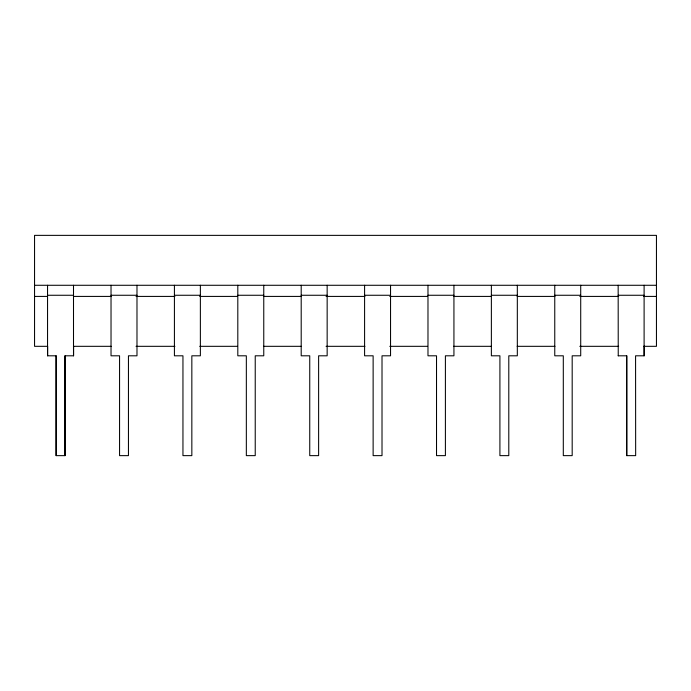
<?xml version="1.0" encoding="UTF-8"?>
<svg xmlns="http://www.w3.org/2000/svg" width="691" height="691" viewBox="0 0 691 691"><rect width="100%" height="100%" fill="white"/><g stroke="black" fill="none" stroke-linecap="round" stroke-linejoin="round"><path stroke-width="1.04" d="M34.55 285.279L656.45 285.279M47.549 295.264L73.505 295.264M111.026 295.264L136.982 295.264M174.417 295.264L200.373 295.264M237.808 295.264L263.763 295.264M301.198 295.264L327.154 295.264M364.589 295.264L390.545 295.264M427.979 295.264L453.935 295.264M491.37 295.264L517.326 295.264M554.761 295.264L580.716 295.264M618.16 295.264L644.107 295.264M34.55 296.413L47.506 296.413M73.419 296.413L111.208 296.413M136.041 296.413L174.909 296.413M199.742 296.413L237.531 296.413M263.444 296.413L301.233 296.413M326.066 296.413L364.934 296.413M389.767 296.413L427.556 296.413M453.469 296.413L491.258 296.413M517.17 296.413L554.959 296.413M579.792 296.413L618.661 296.413M643.494 296.413L656.45 296.413M47.506 346.321L34.55 346.321L34.55 235.363L656.45 235.363L656.45 346.321L643.494 346.321M73.419 346.321L111.208 346.321M136.041 346.321L174.909 346.321M199.742 346.321L237.531 346.321M263.444 346.321L301.233 346.321M326.066 346.321L364.934 346.321M389.767 346.321L427.556 346.321M453.469 346.321L491.258 346.321M517.17 346.321L554.959 346.321M579.792 346.321L618.661 346.321M618.16 355.805L626.78 355.805L626.78 455.637M644.193 346.191L644.193 355.805L635.573 355.805L635.66 455.637L626.694 455.637L626.694 355.805M644.107 285.279L644.107 355.805M618.16 285.279L618.238 355.805M580.716 285.279L580.716 355.805L572.183 355.805L572.183 455.637L563.303 455.637L563.303 355.805L554.761 355.805L554.761 285.279M517.326 285.279L517.326 355.805L508.792 355.805L508.792 455.637L499.913 455.637L499.913 355.805L491.37 355.805L491.37 285.279M453.935 285.279L453.935 355.805L445.401 355.805L445.401 455.637L436.522 455.637L436.522 355.805L427.979 355.805L427.979 285.279M390.545 285.279L390.545 355.805L382.011 355.805L382.011 455.637L373.131 455.637L373.131 355.805L364.589 355.805L364.589 285.279M327.154 285.279L327.154 355.805L318.62 355.805L318.62 455.637L309.741 455.637L309.741 355.805L301.198 355.805L301.198 285.279M263.763 285.279L263.763 355.805L255.229 355.805L255.229 455.637L246.341 455.637L246.341 355.805L237.808 355.805L237.808 285.279M200.373 285.279L200.373 355.805L191.839 355.805L191.839 455.637L182.951 455.637L182.951 355.805L174.417 355.805L174.417 285.279M136.982 285.279L136.982 355.805L128.448 355.805L128.448 455.637L119.56 455.637L119.56 355.805L111.026 355.805L111.026 285.279M73.592 346.191L73.592 355.805L64.971 355.805L64.971 455.637M73.505 285.279L73.505 355.805M65.058 355.805L65.058 455.637L56.092 455.637L56.092 355.805M56.17 455.637L56.17 355.805L47.549 355.805L47.549 285.279M47.636 346.191L47.636 355.805"/></g></svg>
